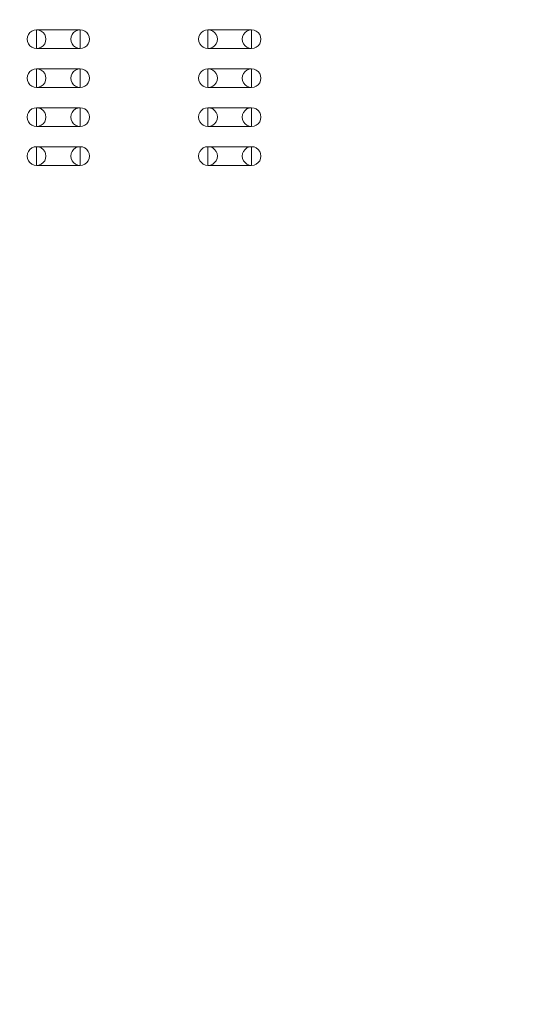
# Model space of a CAD drawing. Header units: millimetres. Extents: x -145 to 117, y -28 to 99.
# Drawn here: x -84.53 to -68.25, y 34.82 to 67 of the extents above; entities that cross this region are included whole.
import ezdxf

# ---------------------------------------------------------------- set-up
doc = ezdxf.new("R2010")
doc.units = ezdxf.units.MM
doc.header["$MEASUREMENT"] = 0
doc.layers.add('bottomstencil', color=7, linetype='Continuous')

msp = doc.modelspace()

# ---------------------------------------------------------------- linework, layer by layer
at = {"layer": 'bottomstencil', "color": 8, "lineweight": 9}
msp.add_open_spline([(-17.5854, 99.4833), (-17.5854, 99.4833), (-144.5854, 99.4833), (-144.5854, 99.4833), (-144.5854, 99.4833), (-144.5854, 99.4833), (-144.5854, -27.5167), (-144.5854, -27.5167), (-144.5854, -27.5167), (-144.5854, -27.5167), (-17.5854, -27.5167), (-17.5854, -27.5167), (-17.5854, -27.5167), (-17.5854, -27.5167), (-17.5854, 99.4833), (-17.5854, 99.4833)], degree=3, knots=[0, 0, 0, 0, 0.2, 0.2, 0.2, 0.2, 0.4, 0.4, 0.4, 0.4, 0.6, 0.6, 0.6, 0.6, 1, 1, 1, 1], dxfattribs=at)
at = {"layer": 'bottomstencil', "lineweight": 9}
for points, knots in [([(-84.2858, 66.3617), (-84.2858, 66.4706), (-84.2277, 66.5712), (-84.1334, 66.6257), (-84.1334, 66.6257), (-84.0391, 66.6801), (-83.9229, 66.6801), (-83.8286, 66.6257), (-83.8286, 66.6257), (-83.7343, 66.5712), (-83.6762, 66.4706), (-83.6762, 66.3617)], [0, 0, 0, 0, 0.25, 0.25, 0.25, 0.25, 0.5, 0.5, 0.5, 0.5, 1, 1, 1, 1]), ([(-83.981, 66.0569), (-83.981, 66.0569), (-83.981, 66.6665), (-83.981, 66.6665), (-83.981, 66.6665), (-83.981, 66.6665), (-82.5586, 66.6665), (-82.5586, 66.6665), (-82.5586, 66.6665), (-82.5586, 66.6665), (-82.5586, 66.0569), (-82.5586, 66.0569), (-82.5586, 66.0569), (-82.5586, 66.0569), (-83.981, 66.0569), (-83.981, 66.0569)], [0, 0, 0, 0, 0.2, 0.2, 0.2, 0.2, 0.4, 0.4, 0.4, 0.4, 0.6, 0.6, 0.6, 0.6, 1, 1, 1, 1]), ([(-82.8634, 66.3617), (-82.8634, 66.4706), (-82.8053, 66.5712), (-82.711, 66.6257), (-82.711, 66.6257), (-82.6167, 66.6801), (-82.5005, 66.6801), (-82.4062, 66.6257), (-82.4062, 66.6257), (-82.3119, 66.5712), (-82.2538, 66.4706), (-82.2538, 66.3617)], [0, 0, 0, 0, 0.25, 0.25, 0.25, 0.25, 0.5, 0.5, 0.5, 0.5, 1, 1, 1, 1]), ([(-78.6978, 66.3617), (-78.6978, 66.4706), (-78.6397, 66.5712), (-78.5454, 66.6257), (-78.5454, 66.6257), (-78.4511, 66.6801), (-78.3349, 66.6801), (-78.2406, 66.6257), (-78.2406, 66.6257), (-78.1463, 66.5712), (-78.0882, 66.4706), (-78.0882, 66.3617)], [0, 0, 0, 0, 0.25, 0.25, 0.25, 0.25, 0.5, 0.5, 0.5, 0.5, 1, 1, 1, 1]), ([(-78.393, 66.0569), (-78.393, 66.0569), (-78.393, 66.6665), (-78.393, 66.6665), (-78.393, 66.6665), (-78.393, 66.6665), (-76.9706, 66.6665), (-76.9706, 66.6665), (-76.9706, 66.6665), (-76.9706, 66.6665), (-76.9706, 66.0569), (-76.9706, 66.0569), (-76.9706, 66.0569), (-76.9706, 66.0569), (-78.393, 66.0569), (-78.393, 66.0569)], [0, 0, 0, 0, 0.2, 0.2, 0.2, 0.2, 0.4, 0.4, 0.4, 0.4, 0.6, 0.6, 0.6, 0.6, 1, 1, 1, 1]), ([(-77.2754, 66.3617), (-77.2754, 66.4706), (-77.2173, 66.5712), (-77.123, 66.6257), (-77.123, 66.6257), (-77.0287, 66.6801), (-76.9125, 66.6801), (-76.8182, 66.6257), (-76.8182, 66.6257), (-76.7239, 66.5712), (-76.6658, 66.4706), (-76.6658, 66.3617)], [0, 0, 0, 0, 0.25, 0.25, 0.25, 0.25, 0.5, 0.5, 0.5, 0.5, 1, 1, 1, 1]), ([(-83.6762, 66.3617), (-83.6762, 66.2528), (-83.7343, 66.1522), (-83.8286, 66.0977), (-83.8286, 66.0977), (-83.9229, 66.0433), (-84.0391, 66.0433), (-84.1334, 66.0977), (-84.1334, 66.0977), (-84.2277, 66.1522), (-84.2858, 66.2528), (-84.2858, 66.3617)], [0, 0, 0, 0, 0.25, 0.25, 0.25, 0.25, 0.5, 0.5, 0.5, 0.5, 1, 1, 1, 1]), ([(-83.981, 66.3617), (-83.981, 66.3617), (-83.981, 66.3617), (-83.981, 66.3617), (-83.981, 66.3617), (-83.981, 66.3617), (-83.981, 66.3617), (-83.981, 66.3617), (-83.981, 66.3617), (-83.981, 66.3617), (-83.981, 66.3617), (-83.981, 66.3617)], [0, 0, 0, 0, 0.25, 0.25, 0.25, 0.25, 0.5, 0.5, 0.5, 0.5, 1, 1, 1, 1]), ([(-83.981, 66.3617), (-83.981, 66.3617), (-83.981, 66.3617), (-83.981, 66.3617), (-83.981, 66.3617), (-83.981, 66.3617), (-83.981, 66.3617), (-83.981, 66.3617), (-83.981, 66.3617), (-83.981, 66.3617), (-83.981, 66.3617), (-83.981, 66.3617)], [0, 0, 0, 0, 0.25, 0.25, 0.25, 0.25, 0.5, 0.5, 0.5, 0.5, 1, 1, 1, 1]), ([(-82.2538, 66.3617), (-82.2538, 66.2528), (-82.3119, 66.1522), (-82.4062, 66.0977), (-82.4062, 66.0977), (-82.5005, 66.0433), (-82.6167, 66.0433), (-82.711, 66.0977), (-82.711, 66.0977), (-82.8053, 66.1522), (-82.8634, 66.2528), (-82.8634, 66.3617)], [0, 0, 0, 0, 0.25, 0.25, 0.25, 0.25, 0.5, 0.5, 0.5, 0.5, 1, 1, 1, 1]), ([(-82.5586, 66.3617), (-82.5586, 66.3617), (-82.5586, 66.3617), (-82.5586, 66.3617), (-82.5586, 66.3617), (-82.5586, 66.3617), (-82.5586, 66.3617), (-82.5586, 66.3617), (-82.5586, 66.3617), (-82.5586, 66.3617), (-82.5586, 66.3617), (-82.5586, 66.3617)], [0, 0, 0, 0, 0.25, 0.25, 0.25, 0.25, 0.5, 0.5, 0.5, 0.5, 1, 1, 1, 1]), ([(-82.5586, 66.3617), (-82.5586, 66.3617), (-82.5586, 66.3617), (-82.5586, 66.3617), (-82.5586, 66.3617), (-82.5586, 66.3617), (-82.5586, 66.3617), (-82.5586, 66.3617), (-82.5586, 66.3617), (-82.5586, 66.3617), (-82.5586, 66.3617), (-82.5586, 66.3617)], [0, 0, 0, 0, 0.25, 0.25, 0.25, 0.25, 0.5, 0.5, 0.5, 0.5, 1, 1, 1, 1]), ([(-78.0882, 66.3617), (-78.0882, 66.2528), (-78.1463, 66.1522), (-78.2406, 66.0977), (-78.2406, 66.0977), (-78.3349, 66.0433), (-78.4511, 66.0433), (-78.5454, 66.0977), (-78.5454, 66.0977), (-78.6397, 66.1522), (-78.6978, 66.2528), (-78.6978, 66.3617)], [0, 0, 0, 0, 0.25, 0.25, 0.25, 0.25, 0.5, 0.5, 0.5, 0.5, 1, 1, 1, 1]), ([(-78.393, 66.3617), (-78.393, 66.3617), (-78.393, 66.3617), (-78.393, 66.3617), (-78.393, 66.3617), (-78.393, 66.3617), (-78.393, 66.3617), (-78.393, 66.3617), (-78.393, 66.3617), (-78.393, 66.3617), (-78.393, 66.3617), (-78.393, 66.3617)], [0, 0, 0, 0, 0.25, 0.25, 0.25, 0.25, 0.5, 0.5, 0.5, 0.5, 1, 1, 1, 1]), ([(-78.393, 66.3617), (-78.393, 66.3617), (-78.393, 66.3617), (-78.393, 66.3617), (-78.393, 66.3617), (-78.393, 66.3617), (-78.393, 66.3617), (-78.393, 66.3617), (-78.393, 66.3617), (-78.393, 66.3617), (-78.393, 66.3617), (-78.393, 66.3617)], [0, 0, 0, 0, 0.25, 0.25, 0.25, 0.25, 0.5, 0.5, 0.5, 0.5, 1, 1, 1, 1]), ([(-76.6658, 66.3617), (-76.6658, 66.2528), (-76.7239, 66.1522), (-76.8182, 66.0977), (-76.8182, 66.0977), (-76.9125, 66.0433), (-77.0287, 66.0433), (-77.123, 66.0977), (-77.123, 66.0977), (-77.2173, 66.1522), (-77.2754, 66.2528), (-77.2754, 66.3617)], [0, 0, 0, 0, 0.25, 0.25, 0.25, 0.25, 0.5, 0.5, 0.5, 0.5, 1, 1, 1, 1]), ([(-76.9706, 66.3617), (-76.9706, 66.3617), (-76.9706, 66.3617), (-76.9706, 66.3617), (-76.9706, 66.3617), (-76.9706, 66.3617), (-76.9706, 66.3617), (-76.9706, 66.3617), (-76.9706, 66.3617), (-76.9706, 66.3617), (-76.9706, 66.3617), (-76.9706, 66.3617)], [0, 0, 0, 0, 0.25, 0.25, 0.25, 0.25, 0.5, 0.5, 0.5, 0.5, 1, 1, 1, 1]), ([(-76.9706, 66.3617), (-76.9706, 66.3617), (-76.9706, 66.3617), (-76.9706, 66.3617), (-76.9706, 66.3617), (-76.9706, 66.3617), (-76.9706, 66.3617), (-76.9706, 66.3617), (-76.9706, 66.3617), (-76.9706, 66.3617), (-76.9706, 66.3617), (-76.9706, 66.3617)], [0, 0, 0, 0, 0.25, 0.25, 0.25, 0.25, 0.5, 0.5, 0.5, 0.5, 1, 1, 1, 1]), ([(-84.2858, 65.0917), (-84.2858, 65.2006), (-84.2277, 65.3012), (-84.1334, 65.3557), (-84.1334, 65.3557), (-84.0391, 65.4101), (-83.9229, 65.4101), (-83.8286, 65.3557), (-83.8286, 65.3557), (-83.7343, 65.3012), (-83.6762, 65.2006), (-83.6762, 65.0917)], [0, 0, 0, 0, 0.25, 0.25, 0.25, 0.25, 0.5, 0.5, 0.5, 0.5, 1, 1, 1, 1]), ([(-83.981, 64.7869), (-83.981, 64.7869), (-83.981, 65.3965), (-83.981, 65.3965), (-83.981, 65.3965), (-83.981, 65.3965), (-82.5586, 65.3965), (-82.5586, 65.3965), (-82.5586, 65.3965), (-82.5586, 65.3965), (-82.5586, 64.7869), (-82.5586, 64.7869), (-82.5586, 64.7869), (-82.5586, 64.7869), (-83.981, 64.7869), (-83.981, 64.7869)], [0, 0, 0, 0, 0.2, 0.2, 0.2, 0.2, 0.4, 0.4, 0.4, 0.4, 0.6, 0.6, 0.6, 0.6, 1, 1, 1, 1]), ([(-82.8634, 65.0917), (-82.8634, 65.2006), (-82.8053, 65.3012), (-82.711, 65.3557), (-82.711, 65.3557), (-82.6167, 65.4101), (-82.5005, 65.4101), (-82.4062, 65.3557), (-82.4062, 65.3557), (-82.3119, 65.3012), (-82.2538, 65.2006), (-82.2538, 65.0917)], [0, 0, 0, 0, 0.25, 0.25, 0.25, 0.25, 0.5, 0.5, 0.5, 0.5, 1, 1, 1, 1]), ([(-78.6978, 65.0917), (-78.6978, 65.2006), (-78.6397, 65.3012), (-78.5454, 65.3557), (-78.5454, 65.3557), (-78.4511, 65.4101), (-78.3349, 65.4101), (-78.2406, 65.3557), (-78.2406, 65.3557), (-78.1463, 65.3012), (-78.0882, 65.2006), (-78.0882, 65.0917)], [0, 0, 0, 0, 0.25, 0.25, 0.25, 0.25, 0.5, 0.5, 0.5, 0.5, 1, 1, 1, 1]), ([(-78.393, 64.7869), (-78.393, 64.7869), (-78.393, 65.3965), (-78.393, 65.3965), (-78.393, 65.3965), (-78.393, 65.3965), (-76.9706, 65.3965), (-76.9706, 65.3965), (-76.9706, 65.3965), (-76.9706, 65.3965), (-76.9706, 64.7869), (-76.9706, 64.7869), (-76.9706, 64.7869), (-76.9706, 64.7869), (-78.393, 64.7869), (-78.393, 64.7869)], [0, 0, 0, 0, 0.2, 0.2, 0.2, 0.2, 0.4, 0.4, 0.4, 0.4, 0.6, 0.6, 0.6, 0.6, 1, 1, 1, 1]), ([(-77.2754, 65.0917), (-77.2754, 65.2006), (-77.2173, 65.3012), (-77.123, 65.3557), (-77.123, 65.3557), (-77.0287, 65.4101), (-76.9125, 65.4101), (-76.8182, 65.3557), (-76.8182, 65.3557), (-76.7239, 65.3012), (-76.6658, 65.2006), (-76.6658, 65.0917)], [0, 0, 0, 0, 0.25, 0.25, 0.25, 0.25, 0.5, 0.5, 0.5, 0.5, 1, 1, 1, 1]), ([(-83.6762, 65.0917), (-83.6762, 64.9828), (-83.7343, 64.8822), (-83.8286, 64.8277), (-83.8286, 64.8277), (-83.9229, 64.7733), (-84.0391, 64.7733), (-84.1334, 64.8277), (-84.1334, 64.8277), (-84.2277, 64.8822), (-84.2858, 64.9828), (-84.2858, 65.0917)], [0, 0, 0, 0, 0.25, 0.25, 0.25, 0.25, 0.5, 0.5, 0.5, 0.5, 1, 1, 1, 1]), ([(-83.981, 65.0917), (-83.981, 65.0917), (-83.981, 65.0917), (-83.981, 65.0917), (-83.981, 65.0917), (-83.981, 65.0917), (-83.981, 65.0917), (-83.981, 65.0917), (-83.981, 65.0917), (-83.981, 65.0917), (-83.981, 65.0917), (-83.981, 65.0917)], [0, 0, 0, 0, 0.25, 0.25, 0.25, 0.25, 0.5, 0.5, 0.5, 0.5, 1, 1, 1, 1]), ([(-83.981, 65.0917), (-83.981, 65.0917), (-83.981, 65.0917), (-83.981, 65.0917), (-83.981, 65.0917), (-83.981, 65.0917), (-83.981, 65.0917), (-83.981, 65.0917), (-83.981, 65.0917), (-83.981, 65.0917), (-83.981, 65.0917), (-83.981, 65.0917)], [0, 0, 0, 0, 0.25, 0.25, 0.25, 0.25, 0.5, 0.5, 0.5, 0.5, 1, 1, 1, 1]), ([(-82.2538, 65.0917), (-82.2538, 64.9828), (-82.3119, 64.8822), (-82.4062, 64.8277), (-82.4062, 64.8277), (-82.5005, 64.7733), (-82.6167, 64.7733), (-82.711, 64.8277), (-82.711, 64.8277), (-82.8053, 64.8822), (-82.8634, 64.9828), (-82.8634, 65.0917)], [0, 0, 0, 0, 0.25, 0.25, 0.25, 0.25, 0.5, 0.5, 0.5, 0.5, 1, 1, 1, 1]), ([(-82.5586, 65.0917), (-82.5586, 65.0917), (-82.5586, 65.0917), (-82.5586, 65.0917), (-82.5586, 65.0917), (-82.5586, 65.0917), (-82.5586, 65.0917), (-82.5586, 65.0917), (-82.5586, 65.0917), (-82.5586, 65.0917), (-82.5586, 65.0917), (-82.5586, 65.0917)], [0, 0, 0, 0, 0.25, 0.25, 0.25, 0.25, 0.5, 0.5, 0.5, 0.5, 1, 1, 1, 1]), ([(-82.5586, 65.0917), (-82.5586, 65.0917), (-82.5586, 65.0917), (-82.5586, 65.0917), (-82.5586, 65.0917), (-82.5586, 65.0917), (-82.5586, 65.0917), (-82.5586, 65.0917), (-82.5586, 65.0917), (-82.5586, 65.0917), (-82.5586, 65.0917), (-82.5586, 65.0917)], [0, 0, 0, 0, 0.25, 0.25, 0.25, 0.25, 0.5, 0.5, 0.5, 0.5, 1, 1, 1, 1]), ([(-78.0882, 65.0917), (-78.0882, 64.9828), (-78.1463, 64.8822), (-78.2406, 64.8277), (-78.2406, 64.8277), (-78.3349, 64.7733), (-78.4511, 64.7733), (-78.5454, 64.8277), (-78.5454, 64.8277), (-78.6397, 64.8822), (-78.6978, 64.9828), (-78.6978, 65.0917)], [0, 0, 0, 0, 0.25, 0.25, 0.25, 0.25, 0.5, 0.5, 0.5, 0.5, 1, 1, 1, 1]), ([(-78.393, 65.0917), (-78.393, 65.0917), (-78.393, 65.0917), (-78.393, 65.0917), (-78.393, 65.0917), (-78.393, 65.0917), (-78.393, 65.0917), (-78.393, 65.0917), (-78.393, 65.0917), (-78.393, 65.0917), (-78.393, 65.0917), (-78.393, 65.0917)], [0, 0, 0, 0, 0.25, 0.25, 0.25, 0.25, 0.5, 0.5, 0.5, 0.5, 1, 1, 1, 1]), ([(-78.393, 65.0917), (-78.393, 65.0917), (-78.393, 65.0917), (-78.393, 65.0917), (-78.393, 65.0917), (-78.393, 65.0917), (-78.393, 65.0917), (-78.393, 65.0917), (-78.393, 65.0917), (-78.393, 65.0917), (-78.393, 65.0917), (-78.393, 65.0917)], [0, 0, 0, 0, 0.25, 0.25, 0.25, 0.25, 0.5, 0.5, 0.5, 0.5, 1, 1, 1, 1]), ([(-76.6658, 65.0917), (-76.6658, 64.9828), (-76.7239, 64.8822), (-76.8182, 64.8277), (-76.8182, 64.8277), (-76.9125, 64.7733), (-77.0287, 64.7733), (-77.123, 64.8277), (-77.123, 64.8277), (-77.2173, 64.8822), (-77.2754, 64.9828), (-77.2754, 65.0917)], [0, 0, 0, 0, 0.25, 0.25, 0.25, 0.25, 0.5, 0.5, 0.5, 0.5, 1, 1, 1, 1]), ([(-76.9706, 65.0917), (-76.9706, 65.0917), (-76.9706, 65.0917), (-76.9706, 65.0917), (-76.9706, 65.0917), (-76.9706, 65.0917), (-76.9706, 65.0917), (-76.9706, 65.0917), (-76.9706, 65.0917), (-76.9706, 65.0917), (-76.9706, 65.0917), (-76.9706, 65.0917)], [0, 0, 0, 0, 0.25, 0.25, 0.25, 0.25, 0.5, 0.5, 0.5, 0.5, 1, 1, 1, 1]), ([(-76.9706, 65.0917), (-76.9706, 65.0917), (-76.9706, 65.0917), (-76.9706, 65.0917), (-76.9706, 65.0917), (-76.9706, 65.0917), (-76.9706, 65.0917), (-76.9706, 65.0917), (-76.9706, 65.0917), (-76.9706, 65.0917), (-76.9706, 65.0917), (-76.9706, 65.0917)], [0, 0, 0, 0, 0.25, 0.25, 0.25, 0.25, 0.5, 0.5, 0.5, 0.5, 1, 1, 1, 1]), ([(-84.2858, 63.8217), (-84.2858, 63.9306), (-84.2277, 64.0312), (-84.1334, 64.0857), (-84.1334, 64.0857), (-84.0391, 64.1401), (-83.9229, 64.1401), (-83.8286, 64.0857), (-83.8286, 64.0857), (-83.7343, 64.0312), (-83.6762, 63.9306), (-83.6762, 63.8217)], [0, 0, 0, 0, 0.25, 0.25, 0.25, 0.25, 0.5, 0.5, 0.5, 0.5, 1, 1, 1, 1]), ([(-83.981, 63.5169), (-83.981, 63.5169), (-83.981, 64.1265), (-83.981, 64.1265), (-83.981, 64.1265), (-83.981, 64.1265), (-82.5586, 64.1265), (-82.5586, 64.1265), (-82.5586, 64.1265), (-82.5586, 64.1265), (-82.5586, 63.5169), (-82.5586, 63.5169), (-82.5586, 63.5169), (-82.5586, 63.5169), (-83.981, 63.5169), (-83.981, 63.5169)], [0, 0, 0, 0, 0.2, 0.2, 0.2, 0.2, 0.4, 0.4, 0.4, 0.4, 0.6, 0.6, 0.6, 0.6, 1, 1, 1, 1]), ([(-82.8634, 63.8217), (-82.8634, 63.9306), (-82.8053, 64.0312), (-82.711, 64.0857), (-82.711, 64.0857), (-82.6167, 64.1401), (-82.5005, 64.1401), (-82.4062, 64.0857), (-82.4062, 64.0857), (-82.3119, 64.0312), (-82.2538, 63.9306), (-82.2538, 63.8217)], [0, 0, 0, 0, 0.25, 0.25, 0.25, 0.25, 0.5, 0.5, 0.5, 0.5, 1, 1, 1, 1]), ([(-78.6978, 63.8217), (-78.6978, 63.9306), (-78.6397, 64.0312), (-78.5454, 64.0857), (-78.5454, 64.0857), (-78.4511, 64.1401), (-78.3349, 64.1401), (-78.2406, 64.0857), (-78.2406, 64.0857), (-78.1463, 64.0312), (-78.0882, 63.9306), (-78.0882, 63.8217)], [0, 0, 0, 0, 0.25, 0.25, 0.25, 0.25, 0.5, 0.5, 0.5, 0.5, 1, 1, 1, 1]), ([(-78.393, 63.5169), (-78.393, 63.5169), (-78.393, 64.1265), (-78.393, 64.1265), (-78.393, 64.1265), (-78.393, 64.1265), (-76.9706, 64.1265), (-76.9706, 64.1265), (-76.9706, 64.1265), (-76.9706, 64.1265), (-76.9706, 63.5169), (-76.9706, 63.5169), (-76.9706, 63.5169), (-76.9706, 63.5169), (-78.393, 63.5169), (-78.393, 63.5169)], [0, 0, 0, 0, 0.2, 0.2, 0.2, 0.2, 0.4, 0.4, 0.4, 0.4, 0.6, 0.6, 0.6, 0.6, 1, 1, 1, 1]), ([(-77.2754, 63.8217), (-77.2754, 63.9306), (-77.2173, 64.0312), (-77.123, 64.0857), (-77.123, 64.0857), (-77.0287, 64.1401), (-76.9125, 64.1401), (-76.8182, 64.0857), (-76.8182, 64.0857), (-76.7239, 64.0312), (-76.6658, 63.9306), (-76.6658, 63.8217)], [0, 0, 0, 0, 0.25, 0.25, 0.25, 0.25, 0.5, 0.5, 0.5, 0.5, 1, 1, 1, 1]), ([(-83.6762, 63.8217), (-83.6762, 63.7128), (-83.7343, 63.6122), (-83.8286, 63.5577), (-83.8286, 63.5577), (-83.9229, 63.5033), (-84.0391, 63.5033), (-84.1334, 63.5577), (-84.1334, 63.5577), (-84.2277, 63.6122), (-84.2858, 63.7128), (-84.2858, 63.8217)], [0, 0, 0, 0, 0.25, 0.25, 0.25, 0.25, 0.5, 0.5, 0.5, 0.5, 1, 1, 1, 1]), ([(-83.981, 63.8217), (-83.981, 63.8217), (-83.981, 63.8217), (-83.981, 63.8217), (-83.981, 63.8217), (-83.981, 63.8217), (-83.981, 63.8217), (-83.981, 63.8217), (-83.981, 63.8217), (-83.981, 63.8217), (-83.981, 63.8217), (-83.981, 63.8217)], [0, 0, 0, 0, 0.25, 0.25, 0.25, 0.25, 0.5, 0.5, 0.5, 0.5, 1, 1, 1, 1]), ([(-83.981, 63.8217), (-83.981, 63.8217), (-83.981, 63.8217), (-83.981, 63.8217), (-83.981, 63.8217), (-83.981, 63.8217), (-83.981, 63.8217), (-83.981, 63.8217), (-83.981, 63.8217), (-83.981, 63.8217), (-83.981, 63.8217), (-83.981, 63.8217)], [0, 0, 0, 0, 0.25, 0.25, 0.25, 0.25, 0.5, 0.5, 0.5, 0.5, 1, 1, 1, 1]), ([(-82.2538, 63.8217), (-82.2538, 63.7128), (-82.3119, 63.6122), (-82.4062, 63.5577), (-82.4062, 63.5577), (-82.5005, 63.5033), (-82.6167, 63.5033), (-82.711, 63.5577), (-82.711, 63.5577), (-82.8053, 63.6122), (-82.8634, 63.7128), (-82.8634, 63.8217)], [0, 0, 0, 0, 0.25, 0.25, 0.25, 0.25, 0.5, 0.5, 0.5, 0.5, 1, 1, 1, 1]), ([(-82.5586, 63.8217), (-82.5586, 63.8217), (-82.5586, 63.8217), (-82.5586, 63.8217), (-82.5586, 63.8217), (-82.5586, 63.8217), (-82.5586, 63.8217), (-82.5586, 63.8217), (-82.5586, 63.8217), (-82.5586, 63.8217), (-82.5586, 63.8217), (-82.5586, 63.8217)], [0, 0, 0, 0, 0.25, 0.25, 0.25, 0.25, 0.5, 0.5, 0.5, 0.5, 1, 1, 1, 1]), ([(-82.5586, 63.8217), (-82.5586, 63.8217), (-82.5586, 63.8217), (-82.5586, 63.8217), (-82.5586, 63.8217), (-82.5586, 63.8217), (-82.5586, 63.8217), (-82.5586, 63.8217), (-82.5586, 63.8217), (-82.5586, 63.8217), (-82.5586, 63.8217), (-82.5586, 63.8217)], [0, 0, 0, 0, 0.25, 0.25, 0.25, 0.25, 0.5, 0.5, 0.5, 0.5, 1, 1, 1, 1]), ([(-78.0882, 63.8217), (-78.0882, 63.7128), (-78.1463, 63.6122), (-78.2406, 63.5577), (-78.2406, 63.5577), (-78.3349, 63.5033), (-78.4511, 63.5033), (-78.5454, 63.5577), (-78.5454, 63.5577), (-78.6397, 63.6122), (-78.6978, 63.7128), (-78.6978, 63.8217)], [0, 0, 0, 0, 0.25, 0.25, 0.25, 0.25, 0.5, 0.5, 0.5, 0.5, 1, 1, 1, 1]), ([(-78.393, 63.8217), (-78.393, 63.8217), (-78.393, 63.8217), (-78.393, 63.8217), (-78.393, 63.8217), (-78.393, 63.8217), (-78.393, 63.8217), (-78.393, 63.8217), (-78.393, 63.8217), (-78.393, 63.8217), (-78.393, 63.8217), (-78.393, 63.8217)], [0, 0, 0, 0, 0.25, 0.25, 0.25, 0.25, 0.5, 0.5, 0.5, 0.5, 1, 1, 1, 1]), ([(-78.393, 63.8217), (-78.393, 63.8217), (-78.393, 63.8217), (-78.393, 63.8217), (-78.393, 63.8217), (-78.393, 63.8217), (-78.393, 63.8217), (-78.393, 63.8217), (-78.393, 63.8217), (-78.393, 63.8217), (-78.393, 63.8217), (-78.393, 63.8217)], [0, 0, 0, 0, 0.25, 0.25, 0.25, 0.25, 0.5, 0.5, 0.5, 0.5, 1, 1, 1, 1]), ([(-76.6658, 63.8217), (-76.6658, 63.7128), (-76.7239, 63.6122), (-76.8182, 63.5577), (-76.8182, 63.5577), (-76.9125, 63.5033), (-77.0287, 63.5033), (-77.123, 63.5577), (-77.123, 63.5577), (-77.2173, 63.6122), (-77.2754, 63.7128), (-77.2754, 63.8217)], [0, 0, 0, 0, 0.25, 0.25, 0.25, 0.25, 0.5, 0.5, 0.5, 0.5, 1, 1, 1, 1]), ([(-76.9706, 63.8217), (-76.9706, 63.8217), (-76.9706, 63.8217), (-76.9706, 63.8217), (-76.9706, 63.8217), (-76.9706, 63.8217), (-76.9706, 63.8217), (-76.9706, 63.8217), (-76.9706, 63.8217), (-76.9706, 63.8217), (-76.9706, 63.8217), (-76.9706, 63.8217)], [0, 0, 0, 0, 0.25, 0.25, 0.25, 0.25, 0.5, 0.5, 0.5, 0.5, 1, 1, 1, 1]), ([(-76.9706, 63.8217), (-76.9706, 63.8217), (-76.9706, 63.8217), (-76.9706, 63.8217), (-76.9706, 63.8217), (-76.9706, 63.8217), (-76.9706, 63.8217), (-76.9706, 63.8217), (-76.9706, 63.8217), (-76.9706, 63.8217), (-76.9706, 63.8217), (-76.9706, 63.8217)], [0, 0, 0, 0, 0.25, 0.25, 0.25, 0.25, 0.5, 0.5, 0.5, 0.5, 1, 1, 1, 1]), ([(-84.2858, 62.5517), (-84.2858, 62.6606), (-84.2277, 62.7612), (-84.1334, 62.8157), (-84.1334, 62.8157), (-84.0391, 62.8701), (-83.9229, 62.8701), (-83.8286, 62.8157), (-83.8286, 62.8157), (-83.7343, 62.7612), (-83.6762, 62.6606), (-83.6762, 62.5517)], [0, 0, 0, 0, 0.25, 0.25, 0.25, 0.25, 0.5, 0.5, 0.5, 0.5, 1, 1, 1, 1]), ([(-83.981, 62.2469), (-83.981, 62.2469), (-83.981, 62.8565), (-83.981, 62.8565), (-83.981, 62.8565), (-83.981, 62.8565), (-82.5586, 62.8565), (-82.5586, 62.8565), (-82.5586, 62.8565), (-82.5586, 62.8565), (-82.5586, 62.2469), (-82.5586, 62.2469), (-82.5586, 62.2469), (-82.5586, 62.2469), (-83.981, 62.2469), (-83.981, 62.2469)], [0, 0, 0, 0, 0.2, 0.2, 0.2, 0.2, 0.4, 0.4, 0.4, 0.4, 0.6, 0.6, 0.6, 0.6, 1, 1, 1, 1]), ([(-82.8634, 62.5517), (-82.8634, 62.6606), (-82.8053, 62.7612), (-82.711, 62.8157), (-82.711, 62.8157), (-82.6167, 62.8701), (-82.5005, 62.8701), (-82.4062, 62.8157), (-82.4062, 62.8157), (-82.3119, 62.7612), (-82.2538, 62.6606), (-82.2538, 62.5517)], [0, 0, 0, 0, 0.25, 0.25, 0.25, 0.25, 0.5, 0.5, 0.5, 0.5, 1, 1, 1, 1]), ([(-78.6978, 62.5517), (-78.6978, 62.6606), (-78.6397, 62.7612), (-78.5454, 62.8157), (-78.5454, 62.8157), (-78.4511, 62.8701), (-78.3349, 62.8701), (-78.2406, 62.8157), (-78.2406, 62.8157), (-78.1463, 62.7612), (-78.0882, 62.6606), (-78.0882, 62.5517)], [0, 0, 0, 0, 0.25, 0.25, 0.25, 0.25, 0.5, 0.5, 0.5, 0.5, 1, 1, 1, 1]), ([(-78.393, 62.2469), (-78.393, 62.2469), (-78.393, 62.8565), (-78.393, 62.8565), (-78.393, 62.8565), (-78.393, 62.8565), (-76.9706, 62.8565), (-76.9706, 62.8565), (-76.9706, 62.8565), (-76.9706, 62.8565), (-76.9706, 62.2469), (-76.9706, 62.2469), (-76.9706, 62.2469), (-76.9706, 62.2469), (-78.393, 62.2469), (-78.393, 62.2469)], [0, 0, 0, 0, 0.2, 0.2, 0.2, 0.2, 0.4, 0.4, 0.4, 0.4, 0.6, 0.6, 0.6, 0.6, 1, 1, 1, 1]), ([(-77.2754, 62.5517), (-77.2754, 62.6606), (-77.2173, 62.7612), (-77.123, 62.8157), (-77.123, 62.8157), (-77.0287, 62.8701), (-76.9125, 62.8701), (-76.8182, 62.8157), (-76.8182, 62.8157), (-76.7239, 62.7612), (-76.6658, 62.6606), (-76.6658, 62.5517)], [0, 0, 0, 0, 0.25, 0.25, 0.25, 0.25, 0.5, 0.5, 0.5, 0.5, 1, 1, 1, 1]), ([(-83.6762, 62.5517), (-83.6762, 62.4428), (-83.7343, 62.3422), (-83.8286, 62.2877), (-83.8286, 62.2877), (-83.9229, 62.2333), (-84.0391, 62.2333), (-84.1334, 62.2877), (-84.1334, 62.2877), (-84.2277, 62.3422), (-84.2858, 62.4428), (-84.2858, 62.5517)], [0, 0, 0, 0, 0.25, 0.25, 0.25, 0.25, 0.5, 0.5, 0.5, 0.5, 1, 1, 1, 1]), ([(-83.981, 62.5517), (-83.981, 62.5517), (-83.981, 62.5517), (-83.981, 62.5517), (-83.981, 62.5517), (-83.981, 62.5517), (-83.981, 62.5517), (-83.981, 62.5517), (-83.981, 62.5517), (-83.981, 62.5517), (-83.981, 62.5517), (-83.981, 62.5517)], [0, 0, 0, 0, 0.25, 0.25, 0.25, 0.25, 0.5, 0.5, 0.5, 0.5, 1, 1, 1, 1]), ([(-83.981, 62.5517), (-83.981, 62.5517), (-83.981, 62.5517), (-83.981, 62.5517), (-83.981, 62.5517), (-83.981, 62.5517), (-83.981, 62.5517), (-83.981, 62.5517), (-83.981, 62.5517), (-83.981, 62.5517), (-83.981, 62.5517), (-83.981, 62.5517)], [0, 0, 0, 0, 0.25, 0.25, 0.25, 0.25, 0.5, 0.5, 0.5, 0.5, 1, 1, 1, 1]), ([(-82.2538, 62.5517), (-82.2538, 62.4428), (-82.3119, 62.3422), (-82.4062, 62.2877), (-82.4062, 62.2877), (-82.5005, 62.2333), (-82.6167, 62.2333), (-82.711, 62.2877), (-82.711, 62.2877), (-82.8053, 62.3422), (-82.8634, 62.4428), (-82.8634, 62.5517)], [0, 0, 0, 0, 0.25, 0.25, 0.25, 0.25, 0.5, 0.5, 0.5, 0.5, 1, 1, 1, 1]), ([(-82.5586, 62.5517), (-82.5586, 62.5517), (-82.5586, 62.5517), (-82.5586, 62.5517), (-82.5586, 62.5517), (-82.5586, 62.5517), (-82.5586, 62.5517), (-82.5586, 62.5517), (-82.5586, 62.5517), (-82.5586, 62.5517), (-82.5586, 62.5517), (-82.5586, 62.5517)], [0, 0, 0, 0, 0.25, 0.25, 0.25, 0.25, 0.5, 0.5, 0.5, 0.5, 1, 1, 1, 1]), ([(-82.5586, 62.5517), (-82.5586, 62.5517), (-82.5586, 62.5517), (-82.5586, 62.5517), (-82.5586, 62.5517), (-82.5586, 62.5517), (-82.5586, 62.5517), (-82.5586, 62.5517), (-82.5586, 62.5517), (-82.5586, 62.5517), (-82.5586, 62.5517), (-82.5586, 62.5517)], [0, 0, 0, 0, 0.25, 0.25, 0.25, 0.25, 0.5, 0.5, 0.5, 0.5, 1, 1, 1, 1]), ([(-78.0882, 62.5517), (-78.0882, 62.4428), (-78.1463, 62.3422), (-78.2406, 62.2877), (-78.2406, 62.2877), (-78.3349, 62.2333), (-78.4511, 62.2333), (-78.5454, 62.2877), (-78.5454, 62.2877), (-78.6397, 62.3422), (-78.6978, 62.4428), (-78.6978, 62.5517)], [0, 0, 0, 0, 0.25, 0.25, 0.25, 0.25, 0.5, 0.5, 0.5, 0.5, 1, 1, 1, 1]), ([(-78.393, 62.5517), (-78.393, 62.5517), (-78.393, 62.5517), (-78.393, 62.5517), (-78.393, 62.5517), (-78.393, 62.5517), (-78.393, 62.5517), (-78.393, 62.5517), (-78.393, 62.5517), (-78.393, 62.5517), (-78.393, 62.5517), (-78.393, 62.5517)], [0, 0, 0, 0, 0.25, 0.25, 0.25, 0.25, 0.5, 0.5, 0.5, 0.5, 1, 1, 1, 1]), ([(-78.393, 62.5517), (-78.393, 62.5517), (-78.393, 62.5517), (-78.393, 62.5517), (-78.393, 62.5517), (-78.393, 62.5517), (-78.393, 62.5517), (-78.393, 62.5517), (-78.393, 62.5517), (-78.393, 62.5517), (-78.393, 62.5517), (-78.393, 62.5517)], [0, 0, 0, 0, 0.25, 0.25, 0.25, 0.25, 0.5, 0.5, 0.5, 0.5, 1, 1, 1, 1]), ([(-76.6658, 62.5517), (-76.6658, 62.4428), (-76.7239, 62.3422), (-76.8182, 62.2877), (-76.8182, 62.2877), (-76.9125, 62.2333), (-77.0287, 62.2333), (-77.123, 62.2877), (-77.123, 62.2877), (-77.2173, 62.3422), (-77.2754, 62.4428), (-77.2754, 62.5517)], [0, 0, 0, 0, 0.25, 0.25, 0.25, 0.25, 0.5, 0.5, 0.5, 0.5, 1, 1, 1, 1]), ([(-76.9706, 62.5517), (-76.9706, 62.5517), (-76.9706, 62.5517), (-76.9706, 62.5517), (-76.9706, 62.5517), (-76.9706, 62.5517), (-76.9706, 62.5517), (-76.9706, 62.5517), (-76.9706, 62.5517), (-76.9706, 62.5517), (-76.9706, 62.5517), (-76.9706, 62.5517)], [0, 0, 0, 0, 0.25, 0.25, 0.25, 0.25, 0.5, 0.5, 0.5, 0.5, 1, 1, 1, 1]), ([(-76.9706, 62.5517), (-76.9706, 62.5517), (-76.9706, 62.5517), (-76.9706, 62.5517), (-76.9706, 62.5517), (-76.9706, 62.5517), (-76.9706, 62.5517), (-76.9706, 62.5517), (-76.9706, 62.5517), (-76.9706, 62.5517), (-76.9706, 62.5517), (-76.9706, 62.5517)], [0, 0, 0, 0, 0.25, 0.25, 0.25, 0.25, 0.5, 0.5, 0.5, 0.5, 1, 1, 1, 1])]:
    msp.add_open_spline(points, degree=3, knots=knots, dxfattribs=at)

doc.saveas('drawing.dxf')
